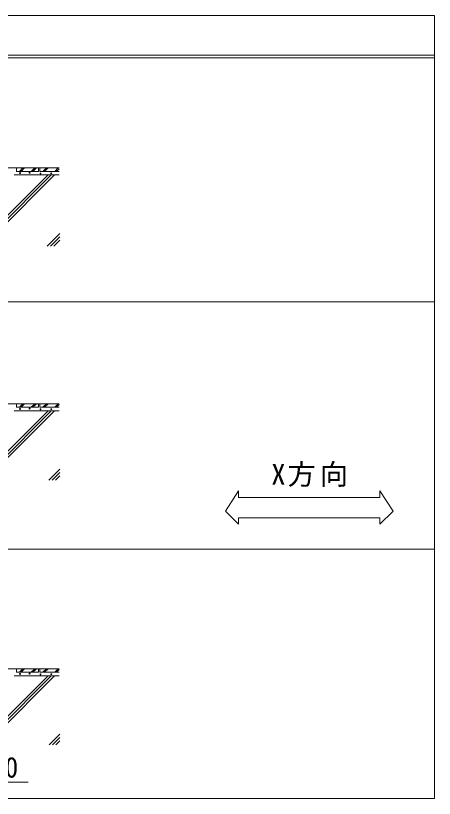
# Model space of a CAD drawing. Units: millimetres on the paper, with parts at other scales. Extents: x -259 to 271, y -195 to 192.
# Drawn here: x 211.3 to 270.8, y -75 to 36.3 of the extents above; entities that cross this region are included whole.
import ezdxf

# ---------------------------------------------------------------- set-up
doc = ezdxf.new("R2010")
doc.units = ezdxf.units.MM
for name, color, linetype, lineweight in [('5-0_HASEN8', 6, 'Continuous', 5), ('5-4_HOJYO-D', 7, 'Continuous', 9), ('F-5_F-5ﾚｲﾔ', 2, 'Continuous', 9)]:
    doc.layers.add(name, color=color, linetype=linetype, lineweight=lineweight)
doc.styles.add('ＭＳ ゴシック', font='')
doc.styles.get('ＭＳ ゴシック').set_extended_font_data('MS Gothic')

msp = doc.modelspace()

# ---------------------------------------------------------------- linework, layer by layer
at = {"layer": '5-0_HASEN8'}
for p, q in [((207.709, 14.692), (217.442, 14.692)), ((206.042, 3.864), (215.871, 13.692)), ((206.224, 3.574), (216.342, 13.692)), ((206.695, 3.574), (216.814, 13.692)), ((211.042, 13.692), (217.442, 13.692)), ((217.543, 5.364), (215.753, 3.574)), ((217.543, 4.893), (216.224, 3.574)), ((217.543, 4.422), (216.695, 3.574)), ((207.709, -18.844), (217.442, -18.844)), ((206.042, -29.673), (215.871, -19.844)), ((206.46, -29.726), (216.342, -19.844)), ((206.932, -29.726), (216.814, -19.844)), ((211.042, -19.844), (217.442, -19.844)), ((217.543, -28.172), (215.989, -29.726)), ((217.543, -28.643), (216.46, -29.726)), ((217.543, -29.115), (216.932, -29.726)), ((207.709, -56.539), (217.442, -56.539)), ((206.052, -67.358), (215.871, -57.539)), ((206.523, -67.358), (216.342, -57.539)), ((206.995, -67.358), (216.814, -57.539)), ((211.042, -57.539), (217.442, -57.539)), ((217.543, -65.867), (216.052, -67.358)), ((217.543, -66.339), (216.523, -67.358)), ((217.543, -66.81), (216.995, -67.358))]:
    msp.add_line(p, q, dxfattribs=at)
at = {"layer": '5-0_HASEN8', "color": 7, "lineweight": 9}
for p, q in [((211.375, 14.192), (211.375, 14.692)), ((212.311, 14.692), (211.811, 14.192)), ((212.546, 14.692), (212.046, 14.192)), ((213.986, 14.692), (213.486, 14.192)), ((214.221, 14.692), (213.721, 14.192)), ((214.709, 14.192), (214.709, 14.692)), ((215.644, 14.692), (215.144, 14.192)), ((215.88, 14.692), (215.38, 14.192)), ((217.319, 14.692), (216.819, 14.192)), ((217.442, 14.579), (217.055, 14.192)), ((214.709, 14.192), (217.442, 14.192)), ((211.375, -19.344), (211.375, -18.844)), ((212.311, -18.844), (211.811, -19.344)), ((212.546, -18.844), (212.046, -19.344)), ((213.986, -18.844), (213.486, -19.344)), ((214.221, -18.844), (213.721, -19.344)), ((214.709, -19.344), (214.709, -18.844)), ((215.644, -18.844), (215.144, -19.344)), ((215.88, -18.844), (215.38, -19.344)), ((217.319, -18.844), (216.819, -19.344)), ((214.709, -19.344), (217.442, -19.344)), ((217.442, -18.957), (217.055, -19.344)), ((211.375, -57.039), (211.375, -56.539)), ((212.311, -56.539), (211.811, -57.039)), ((212.546, -56.539), (212.046, -57.039)), ((213.986, -56.539), (213.486, -57.039)), ((214.221, -56.539), (213.721, -57.039)), ((214.709, -57.039), (214.709, -56.539)), ((215.644, -56.539), (215.144, -57.039)), ((215.88, -56.539), (215.38, -57.039)), ((217.319, -56.539), (216.819, -57.039)), ((217.442, -56.652), (217.055, -57.039)), ((214.709, -57.039), (217.442, -57.039))]:
    msp.add_line(p, q, dxfattribs=at)
for points in [[(211.375, 14.192), (214.509, 14.192), (214.509, 14.692)], [(211.375, -19.344), (214.509, -19.344), (214.509, -18.844)], [(211.375, -57.039), (214.509, -57.039), (214.509, -56.539)]]:
    msp.add_lwpolyline(points, dxfattribs=at)
at = {"layer": '5-0_HASEN8'}
for centre in [(211.91, 13.954), (213.25, 14.002), (214.806, 13.894), (216.325, 13.918), (211.91, -19.582), (213.25, -19.534), (214.806, -19.642), (216.325, -19.618), (211.91, -57.277), (213.25, -57.229), (214.806, -57.337), (216.325, -57.313)]:
    msp.add_circle(centre, 0.0667, dxfattribs=at)
at = {"layer": '5-4_HOJYO-D'}
msp.add_line((206.042, -72.669), (213.073, -72.669), dxfattribs=at)
at = {"layer": 'F-5_F-5ﾚｲﾔ', "color": 7}
for p, q in [((96.769, 36.343), (270.769, 36.343)), ((270.769, 36.343), (270.769, -74.971)), ((96.769, 30.743), (270.769, 30.743)), ((96.769, 30.343), (270.769, 30.343)), ((96.769, -4.364), (270.769, -4.364)), ((241.075, -34.123), (242.95, -31.248)), ((242.95, -32.186), (242.95, -31.248)), ((242.95, -32.186), (263.032, -32.186)), ((264.907, -34.123), (263.032, -31.248)), ((263.032, -32.186), (263.032, -31.248)), ((241.075, -34.123), (242.95, -35.998)), ((264.907, -34.123), (263.032, -35.998)), ((242.95, -35.998), (242.95, -35.061)), ((242.95, -35.061), (263.032, -35.061)), ((263.032, -35.998), (263.032, -35.061)), ((96.769, -39.526), (270.769, -39.526)), ((96.769, -74.971), (270.769, -74.971))]:
    msp.add_line(p, q, dxfattribs=at)

# ---------------------------------------------------------------- texts
at = {"layer": '5-4_HOJYO-D', "color": 2, "insert": (207.339, -72.069), "char_height": 2.933, "attachment_point": 7, "style": 'ＭＳ ゴシック'}
msp.add_mtext('\\T1.27;\\W0.95;50', dxfattribs=at)
at = {"layer": 'F-5_F-5ﾚｲﾔ', "insert": (247.616, -30.686), "char_height": 2.933, "attachment_point": 7, "style": 'ＭＳ ゴシック'}
msp.add_mtext('\\T1.15;X方向', dxfattribs=at)

doc.saveas('drawing.dxf')
